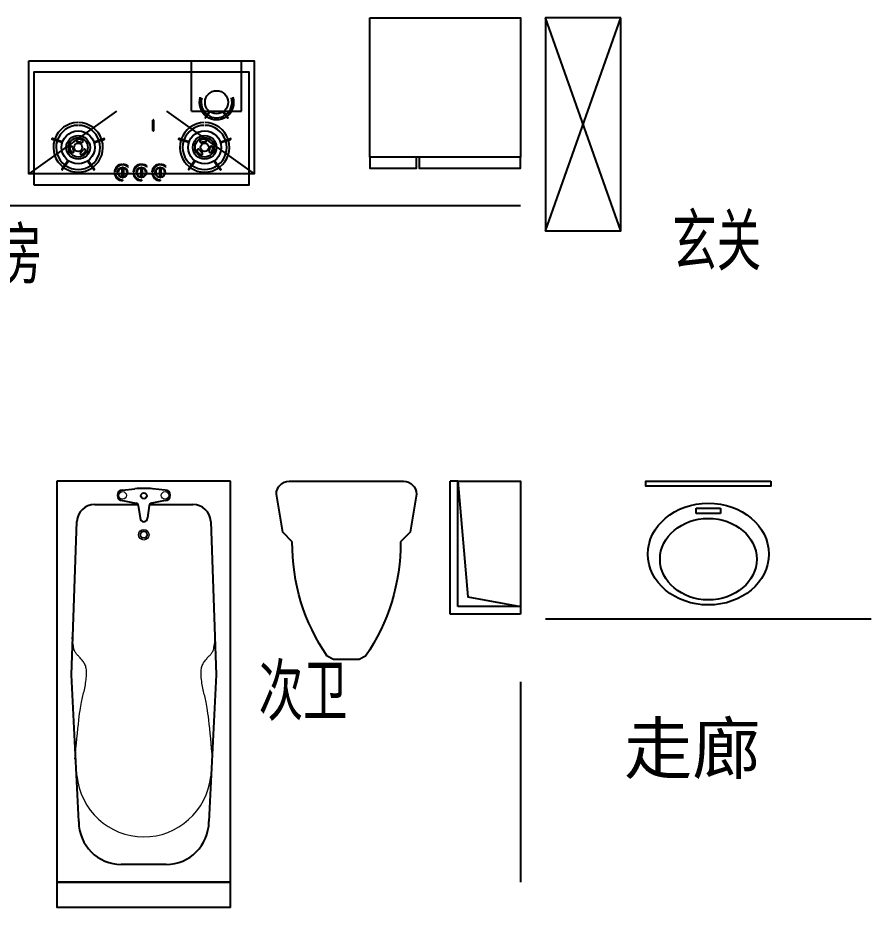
# Model space of a CAD drawing. Extents: x 72956 to 162056, y -6841 to 35159.
# Drawn here: x 93394 to 96801, y 11038 to 14588 of the extents above; entities that cross this region are included whole.
import ezdxf

# ---------------------------------------------------------------- set-up
doc = ezdxf.new("R2010")
doc.units = 0
doc.header["$LTSCALE"] = 1000
doc.header["$MEASUREMENT"] = 0
doc.layers.get('0').update_dxf_attribs({"linetype": 'CONTINUOUS'})
for name, color, linetype in [('-厨卫', 154, 'CONTINUOUS'), ('-文字', 7, 'CONTINUOUS'), ('-管井', 228, 'CONTINUOUS'), ('WINDOW', 4, 'CONTINUOUS')]:
    doc.layers.add(name, color=color, linetype=linetype)
doc.styles.add('样式 1', font='SIMHEI.TTF', dxfattribs={"width": 0.65, "height": 500})

# ---------------------------------------------------------------- blocks, each defined once
blk = doc.blocks.new('A$C138E690C')
for p, q in [((0, 280), (530, 280)), ((0, 0), (0, 280)), ((530, 250), (530, 280)), ((30, 0), (0, 0))]:
    blk.add_line(p, q)
blk.add_lwpolyline([(30, 250), (530, 250), (530, 0), (30, 0)], close=True)
blk.add_lwpolyline([(530, 250), (68.7, 209.9), (30, 0)])
blk = doc.blocks.new('A$C3F2D3E33')
at = {"linetype": 'ByBlock'}
for p, q in [((228.6, 711.2), (203.2, 698.5)), ((330.2, 711.2), (228.6, 711.2)), ((355.6, 698.5), (330.2, 711.2)), ((63.5, 241.3), (25.4, 203.2)), ((533.4, 203.2), (495.3, 241.3)), ((25.4, 203.2), (0, 50.8)), ((558.8, 50.8), (533.4, 203.2)), ((50.8, 0), (508, 0))]:
    blk.add_line(p, q, dxfattribs=at)
for centre, radius, start, end in [((858.4, 248.4), 794.9, 145.5092, 180.5092), ((-299.6, 248.4), 794.9, 359.4908, 34.4908), ((50.8, 50.8), 50.8, 180, 270), ((508, 50.8), 50.8, 270, 0)]:
    blk.add_arc(centre, radius, start, end, dxfattribs=at)
blk = doc.blocks.new('A$C43D62512')
for p, q in [((1600, 732), (0, 732)), ((0, 732), (0, 32)), ((1600, 32), (1600, 732)), ((160.3, 651.9), (771.9, 674)), ((771.9, 674), (1358.5, 644.6)), ((92.2, 479.5), (92.2, 580)), ((35.1, 467.5), (30.1, 417.6)), ((77.2, 467.5), (86.9, 413.9)), ((92.2, 405.9), (92.2, 479.5)), ((1529.7, 472.8), (1529.7, 291.2)), ((97, 404.1), (146.2, 397)), ((92.2, 184), (92.2, 358.1)), ((97, 359.9), (146.2, 367)), ((35.1, 296.5), (30.1, 346.4)), ((77.2, 296.5), (86.9, 350.1)), ((771.9, 90), (160.3, 112.1)), ((1358.5, 119.4), (771.9, 90)), ((0, 32), (1600, 32))]:
    blk.add_line(p, q)
at = {"lineweight": 13}
for p, q in [((627.9, 670.2), (619.9, 671.2)), ((635.8, 669.2), (627.9, 670.2)), ((643.4, 668.2), (635.8, 669.2)), ((650.6, 667.1), (643.4, 668.2)), ((657.2, 666), (650.6, 667.1)), ((662.9, 664.9), (657.2, 666)), ((667.8, 663.7), (662.9, 664.9)), ((672.1, 662.5), (667.8, 663.7)), ((675.9, 661.2), (672.1, 662.5)), ((679.2, 659.8), (675.9, 661.2)), ((682.2, 658.3), (679.2, 659.8)), ((684.9, 656.6), (682.2, 658.3)), ((687.4, 654.8), (684.9, 656.6)), ((689.9, 652.8), (687.4, 654.8)), ((692.4, 650.6), (689.9, 652.8)), ((694.8, 648.3), (692.4, 650.6)), ((697.3, 645.8), (694.8, 648.3)), ((699.9, 643.3), (697.3, 645.8)), ((702.5, 640.7), (699.9, 643.3)), ((705.2, 638.1), (702.5, 640.7)), ((915.2, 639.2), (905.5, 637.7)), ((926.2, 640.7), (915.2, 639.2)), ((938.8, 642.3), (926.2, 640.7)), ((953.1, 644), (938.8, 642.3)), ((969.4, 645.8), (953.1, 644)), ((987.2, 647.7), (969.4, 645.8)), ((1006.3, 649.7), (987.2, 647.7)), ((1026.4, 651.6), (1006.3, 649.7)), ((1047, 653.6), (1026.4, 651.6)), ((1067.7, 655.6), (1047, 653.6)), ((1088.4, 657.5), (1067.7, 655.6)), ((1108.5, 659.4), (1088.4, 657.5)), ((708, 635.5), (705.2, 638.1)), ((711, 632.9), (708, 635.5)), ((714.1, 630.4), (711, 632.9)), ((717.3, 627.9), (714.1, 630.4)), ((720.7, 625.6), (717.3, 627.9)), ((724.2, 623.3), (720.7, 625.6)), ((727.8, 621.3), (724.2, 623.3)), ((731.5, 619.4), (727.8, 621.3)), ((735.3, 617.7), (731.5, 619.4)), ((739.2, 616.3), (735.3, 617.7)), ((743.2, 615.1), (739.2, 616.3)), ((747.5, 614.2), (743.2, 615.1)), ((751.9, 613.5), (747.5, 614.2)), ((756.6, 613), (751.9, 613.5)), ((761.6, 612.7), (756.6, 613)), ((766.9, 612.7), (761.6, 612.7)), ((772.6, 612.9), (766.9, 612.7)), ((778.7, 613.3), (772.6, 612.9)), ((785.1, 613.8), (778.7, 613.3)), ((791.7, 614.6), (785.1, 613.8)), ((798.6, 615.5), (791.7, 614.6)), ((805.5, 616.6), (798.6, 615.5)), ((812.4, 617.7), (805.5, 616.6)), ((819.2, 619), (812.4, 617.7)), ((825.9, 620.3), (819.2, 619)), ((832.3, 621.7), (825.9, 620.3)), ((838.6, 623.1), (832.3, 621.7)), ((844.8, 624.5), (838.6, 623.1)), ((850.8, 626), (844.8, 624.5)), ((856.9, 627.5), (850.8, 626)), ((863, 629), (856.9, 627.5)), ((869.2, 630.4), (863, 629)), ((875.6, 631.9), (869.2, 630.4)), ((882.2, 633.3), (875.6, 631.9)), ((889.2, 634.8), (882.2, 633.3)), ((896.9, 636.2), (889.2, 634.8)), ((905.5, 637.7), (896.9, 636.2)), ((727.8, 142.7), (724.2, 140.7)), ((731.5, 144.6), (727.8, 142.7)), ((735.3, 146.3), (731.5, 144.6)), ((739.2, 147.7), (735.3, 146.3)), ((743.2, 148.9), (739.2, 147.7)), ((747.5, 149.8), (743.2, 148.9)), ((751.9, 150.5), (747.5, 149.8)), ((756.6, 151), (751.9, 150.5)), ((761.6, 151.3), (756.6, 151)), ((766.9, 151.3), (761.6, 151.3)), ((772.6, 151.1), (766.9, 151.3)), ((778.7, 150.7), (772.6, 151.1)), ((785.1, 150.2), (778.7, 150.7)), ((791.7, 149.4), (785.1, 150.2)), ((798.6, 148.5), (791.7, 149.4)), ((805.5, 147.4), (798.6, 148.5)), ((812.4, 146.3), (805.5, 147.4)), ((819.2, 145), (812.4, 146.3)), ((825.9, 143.7), (819.2, 145)), ((832.3, 142.3), (825.9, 143.7)), ((838.6, 140.9), (832.3, 142.3)), ((684.9, 107.4), (682.2, 105.7)), ((687.4, 109.2), (684.9, 107.4)), ((689.9, 111.2), (687.4, 109.2)), ((692.4, 113.4), (689.9, 111.2)), ((694.8, 115.7), (692.4, 113.4)), ((697.3, 118.2), (694.8, 115.7)), ((699.9, 120.7), (697.3, 118.2)), ((702.5, 123.3), (699.9, 120.7)), ((705.2, 125.9), (702.5, 123.3)), ((708, 128.5), (705.2, 125.9)), ((711, 131.1), (708, 128.5)), ((714.1, 133.6), (711, 131.1)), ((717.3, 136.1), (714.1, 133.6)), ((720.7, 138.4), (717.3, 136.1)), ((724.2, 140.7), (720.7, 138.4)), ((844.8, 139.5), (838.6, 140.9)), ((850.8, 138), (844.8, 139.5)), ((856.9, 136.5), (850.8, 138)), ((863, 135), (856.9, 136.5)), ((869.2, 133.6), (863, 135)), ((875.6, 132.1), (869.2, 133.6)), ((882.2, 130.7), (875.6, 132.1)), ((889.2, 129.2), (882.2, 130.7)), ((896.9, 127.8), (889.2, 129.2)), ((905.5, 126.3), (896.9, 127.8)), ((915.2, 124.8), (905.5, 126.3)), ((926.2, 123.3), (915.2, 124.8)), ((938.8, 121.7), (926.2, 123.3)), ((953.1, 120), (938.8, 121.7)), ((969.4, 118.2), (953.1, 120)), ((987.2, 116.3), (969.4, 118.2)), ((1006.3, 114.3), (987.2, 116.3)), ((1026.4, 112.4), (1006.3, 114.3)), ((1047, 110.4), (1026.4, 112.4)), ((1067.7, 108.4), (1047, 110.4)), ((1088.4, 106.5), (1067.7, 108.4)), ((627.9, 93.8), (622.6, 93.1)), ((635.8, 94.8), (627.9, 93.8)), ((643.4, 95.8), (635.8, 94.8)), ((650.6, 96.9), (643.4, 95.8)), ((657.2, 98), (650.6, 96.9)), ((662.9, 99.1), (657.2, 98)), ((667.8, 100.3), (662.9, 99.1)), ((672.1, 101.5), (667.8, 100.3)), ((675.9, 102.8), (672.1, 101.5)), ((679.2, 104.2), (675.9, 102.8)), ((682.2, 105.7), (679.2, 104.2)), ((1108.5, 104.6), (1088.4, 106.5))]:
    blk.add_line(p, q, dxfattribs=at)
for centre, radius in [((56.1, 467.5), 15.1), ((213.3, 382), 21.1), ((56.1, 296.5), 15.1)]:
    blk.add_circle(centre, radius, dxfattribs=at)
for centre, radius in [((57.9, 382), 11.9), ((213.3, 382), 13.9)]:
    blk.add_circle(centre, radius)
for centre, radius, start, end in [((164.2, 580), 72, 93.0699, 180), ((1356.8, 471.7), 172.9, 0.3729, 89.435), ((56.1, 467.5), 21.1, 0, 180), ((388.3, 382), 360, 174.3229, 185.6771), ((98.7, 416), 12, 190.2142, 261.7528), ((146.2, 382), 15, 270, 90), ((98.7, 348), 12, 98.2472, 169.7858), ((56.1, 296.5), 21.1, 180, 0), ((1356.8, 292.3), 172.9, 270.565, 359.6271), ((164.2, 184), 72, 180, 266.9301)]:
    blk.add_arc(centre, radius, start, end)
blk.add_arc((1148.3, 382.1), 271.1, 275.4141, 83.873, dxfattribs=at)
blk = doc.blocks.new('zao')
at = {"layer": '-厨卫'}
for p, q in [((224729.4, 73425.5), (224479.4, 73775.5)), ((224603.8, 73642.8), (224616.3, 73681.5)), ((224606.9, 73641.8), (224619.5, 73680.4)), ((224528.7, 73616.4), (224495.9, 73640.3)), ((224530.7, 73619.1), (224497.8, 73643)), ((224528.7, 73539.5), (224495.9, 73515.7)), ((224530.7, 73536.9), (224497.8, 73513)), ((224603.8, 73513.1), (224616.3, 73474.5)), ((224606.9, 73514.1), (224619.5, 73475.5)), ((224482.9, 73430.4), (224482.9, 73433.5)), ((224485.9, 73430.4), (224485.9, 73433.5)), ((224454.4, 73400.5), (224451.4, 73400.5)), ((224501.7, 73403.5), (224467.2, 73403.5)), ((224501.7, 73397.5), (224467.2, 73397.5)), ((224505.6, 73379.3), (224507.8, 73377.1)), ((224514.4, 73402), (224517.4, 73402)), ((224514.4, 73399), (224517.4, 73399)), ((224482.9, 73355.4), (224482.9, 73358.5)), ((224485.9, 73355.4), (224485.9, 73358.5)), ((224454.4, 73325.5), (224451.4, 73325.5)), ((224501.7, 73328.5), (224467.2, 73328.5)), ((224501.7, 73322.5), (224467.2, 73322.5)), ((224514.4, 73327), (224517.4, 73327)), ((224514.4, 73324), (224517.4, 73324)), ((224482.9, 73280.4), (224482.9, 73283.5)), ((224485.9, 73280.4), (224485.9, 73283.5)), ((224505.6, 73304.3), (224507.8, 73302.1)), ((224652.1, 73279.6), (224692.7, 73279.6)), ((224652.1, 73276.3), (224692.7, 73276.3)), ((224454.4, 73250.5), (224451.4, 73250.5)), ((224501.7, 73253.5), (224467.2, 73253.5)), ((224501.7, 73247.5), (224467.2, 73247.5)), ((224514.4, 73252), (224517.4, 73252)), ((224514.4, 73249), (224517.4, 73249)), ((224729.4, 73225.5), (224479.4, 72875.5)), ((224505.6, 73229.3), (224507.8, 73227.1)), ((224603.8, 73137.8), (224616.3, 73176.5)), ((224606.9, 73136.8), (224619.5, 73175.4)), ((224528.7, 73111.4), (224495.8, 73135.3)), ((224530.7, 73114.1), (224497.8, 73138)), ((224729.4, 73125.5), (224729.4, 72925.5)), ((224729.4, 73125.5), (224929.4, 73125.5)), ((224725.4, 73052.4), (224702.4, 73069.1)), ((224726.8, 73054.2), (224703.8, 73071)), ((224528.7, 73034.5), (224495.8, 73010.7)), ((224530.7, 73031.9), (224497.8, 73008)), ((224603.8, 73008.1), (224616.3, 72969.5)), ((224606.9, 73009.1), (224619.4, 72970.5)), ((224725.4, 72998.6), (224702.4, 72981.9)), ((224726.8, 72996.7), (224703.8, 72980)), ((224729.4, 72925.5), (224929.4, 72925.5))]:
    blk.add_line(p, q, dxfattribs=at)
for points in [[(224929.4, 73775.5), (224929.4, 72875.5), (224479.4, 72875.5), (224479.4, 73775.5)], [(224434.4, 73755.5), (224434.4, 72895.5), (224884.4, 72895.5), (224884.4, 73755.5)]]:
    blk.add_lwpolyline(points, close=True, dxfattribs=at)
for centre, radius in [((224584.4, 73578), 66), ((224584.4, 73578), 47.3), ((224584.4, 73578), 38.5), ((224584.4, 73578), 16.5), ((224484.4, 73400.5), 20), ((224484.4, 73325.5), 20), ((224484.4, 73250.5), 20), ((224584.4, 73073), 66), ((224584.4, 73073), 47.3), ((224584.4, 73073), 38.5), ((224584.4, 73073), 16.5), ((224764.4, 73025.5), 46.2)]:
    blk.add_circle(centre, radius, dxfattribs=at)
for centre, radius, start, end in [((224584.4, 73578), 99, 72.9543, 143.0444), ((224584.4, 73578), 88, 73.0737, 142.925), ((224617.9, 73681), 1.65, 341.9993, 161.9993), ((224584.4, 73578), 99, 0.9543, 71.0444), ((224584.4, 73578), 99, 144.9543, 215.0444), ((224496.8, 73641.6), 1.65, 53.9993, 233.9993), ((224584.4, 73578), 88, 145.0737, 214.925), ((224605.3, 73642.3), 1.65, 161.9993, 341.9993), ((224584.4, 73578), 88, 1.0737, 70.925), ((224529.7, 73617.7), 1.65, 233.9993, 53.9993), ((224569.2, 73600.9), 5.5, 123.5252, 303.5252), ((224584.4, 73578), 33, 89.9993, 123.5252), ((224584.4, 73578), 22, 89.9993, 123.5252), ((224584.4, 73605.5), 5.5, 269.9993, 89.9993), ((224560.6, 73564.2), 5.5, 29.9993, 209.9993), ((224584.4, 73578), 33, 209.9993, 243.5252), ((224584.4, 73578), 22, 209.9993, 243.5252), ((224572.2, 73553.4), 5.5, 243.5252, 63.5252), ((224608.2, 73564.2), 5.5, 149.9993, 329.9993), ((224584.4, 73578), 22, 329.9993, 3.5252), ((224611.9, 73579.7), 5.5, 3.5252, 183.5252), ((224584.4, 73578), 33, 329.9993, 3.5252), ((224584.4, 73578), 88, 289.0737, 358.925), ((224584.4, 73578), 99, 288.9543, 359.0444), ((224584.4, 73578), 88, 217.0737, 286.925), ((224529.7, 73538.2), 1.65, 305.9993, 125.9993), ((224496.8, 73514.3), 1.65, 125.9993, 305.9993), ((224584.4, 73578), 99, 216.9543, 287.0444), ((224605.3, 73513.6), 1.65, 17.9993, 197.9993), ((224617.9, 73475), 1.65, 197.9993, 17.9993), ((224484.4, 73400.5), 33, 92.6046, 179.9993), ((224484.4, 73400.5), 30, 92.8653, 179.9993), ((224484.4, 73400.5), 18, 9.5934, 170.4053), ((224484.4, 73400.5), 33, 2.6046, 87.3941), ((224484.4, 73400.5), 30, 2.8653, 87.1333), ((224467.4, 73400.5), 3.01, 85.1237, 274.8749), ((224484.4, 73400.5), 18, 189.5934, 350.4053), ((224501.4, 73400.5), 3.01, 265.1237, 94.8749), ((224484.4, 73400.5), 30, 314.9993, 357.1333), ((224484.4, 73400.5), 33, 314.9993, 357.3941), ((224484.4, 73325.5), 33, 92.6046, 179.9993), ((224484.4, 73325.5), 30, 92.8653, 179.9993), ((224484.4, 73325.5), 18, 9.5934, 170.4053), ((224484.4, 73325.5), 33, 2.6046, 87.3941), ((224484.4, 73325.5), 30, 2.8653, 87.1333), ((224467.4, 73325.5), 3.01, 85.1237, 274.8749), ((224484.4, 73325.5), 18, 189.5934, 350.4053), ((224501.4, 73325.5), 3.01, 265.1237, 94.8749), ((224484.4, 73325.5), 30, 314.9993, 357.1333), ((224484.4, 73325.5), 33, 314.9993, 357.3941), ((224484.4, 73250.5), 33, 92.6046, 179.9993), ((224484.4, 73250.5), 30, 92.8653, 179.9993), ((224484.4, 73250.5), 33, 2.6046, 87.3941), ((224484.4, 73250.5), 30, 2.8653, 87.1333), ((224652.1, 73278), 1.65, 89.9993, 269.9993), ((224692.7, 73278), 1.65, 269.9993, 89.9993), ((224467.4, 73250.5), 3.01, 85.1237, 274.8749), ((224484.4, 73250.5), 18, 9.5934, 170.4053), ((224484.4, 73250.5), 18, 189.5934, 350.4053), ((224501.4, 73250.5), 3.01, 265.1237, 94.8749), ((224484.4, 73250.5), 30, 314.9993, 357.1333), ((224484.4, 73250.5), 33, 314.9993, 357.3941), ((224584.4, 73073), 99, 72.9543, 143.0444), ((224617.9, 73176), 1.65, 341.9993, 161.9993), ((224584.4, 73073), 99, 0.9543, 71.0444), ((224496.8, 73136.6), 1.65, 53.9993, 233.9993), ((224584.4, 73073), 88, 73.0737, 142.925), ((224605.3, 73137.3), 1.65, 161.9993, 341.9993), ((224584.4, 73073), 88, 1.0737, 70.925), ((224584.4, 73073), 99, 144.9543, 215.0444), ((224584.4, 73073), 88, 145.0737, 214.925), ((224529.7, 73112.7), 1.65, 233.9993, 53.9993), ((224584.4, 73073), 33, 116.4735, 149.9993), ((224572.2, 73097.6), 5.5, 296.4735, 116.4735), ((224764.4, 73025.5), 69.3, 72.9543, 143.0444), ((224560.6, 73086.7), 5.5, 149.9993, 329.9993), ((224584.4, 73073), 22, 116.4735, 149.9993), ((224608.2, 73086.7), 5.5, 29.9993, 209.9993), ((224584.4, 73073), 22, 356.4735, 29.9993), ((224611.9, 73071.3), 5.5, 176.4735, 356.4735), ((224584.4, 73073), 33, 356.4735, 29.9993), ((224584.4, 73073), 88, 289.0737, 358.925), ((224584.4, 73073), 99, 288.9543, 359.0444), ((224764.4, 73025.5), 69.3, 144.9543, 215.0444), ((224703.1, 73070), 1.16, 53.9993, 233.9993), ((224764.4, 73025.5), 61.6, 145.0737, 214.925), ((224764.4, 73025.5), 61.6, 73.0737, 142.925), ((224529.7, 73033.2), 1.65, 305.9993, 125.9993), ((224569.2, 73050), 5.5, 56.4735, 236.4735), ((224584.4, 73073), 33, 236.4735, 269.9993), ((224584.4, 73073), 22, 236.4735, 269.9993), ((224584.4, 73045.5), 5.5, 269.9993, 89.9993), ((224496.8, 73009.3), 1.65, 125.9993, 305.9993), ((224584.4, 73073), 99, 216.9543, 287.0444), ((224584.4, 73073), 88, 217.0737, 286.925), ((224605.3, 73008.6), 1.65, 17.9993, 197.9993), ((224764.4, 73025.5), 61.6, 217.0737, 286.925), ((224617.9, 72970), 1.65, 197.9993, 17.9993), ((224703.1, 72980.9), 1.16, 125.9993, 305.9993), ((224764.4, 73025.5), 69.3, 216.9543, 287.0444)]:
    blk.add_arc(centre, radius, start, end, dxfattribs=at)
blk = doc.blocks.new('bx')
at = {"layer": '-厨卫'}
for points in [[(224444.4, 72661.6), (224400.2, 72661.6), (224400.2, 72476.1), (224444.4, 72476)], [(224444.4, 72465), (224400.2, 72465.1), (224400.2, 72060.6), (224444.4, 72060.6)]]:
    blk.add_lwpolyline(points, dxfattribs=at)
blk.add_lwpolyline([(225000.1, 72661.6), (225000.3, 72060.6), (224444.4, 72060.6), (224444.4, 72661.6)], close=True, dxfattribs=at)
blk = doc.blocks.new('A$C028E412E')
for p, q in [((193, 40.4), (289.6, 40.4)), ((193, 20.1), (193, 40.4)), ((289.6, 40.4), (289.6, 20.1)), ((289.6, 20.1), (193, 20.1))]:
    blk.add_line(p, q)
at = {"extrusion": (0, 0, -1)}
for centre, major_axis in [((241.3, 203), (241.3, 0)), ((241.3, 223.3), (-193, 0))]:
    blk.add_ellipse(centre, major_axis=major_axis, ratio=0.842105, start_param=3.141593, end_param=9.424778, dxfattribs=at)

msp = doc.modelspace()

# ---------------------------------------------------------------- linework, layer by layer
at = {"layer": '-厨卫'}
for p, q in [((95800.748, 13738.456), (95500.748, 14588.456)), ((95500.748, 13738.456), (95800.748, 14588.456)), ((95400.748, 13838.456), (92650.748, 13838.456)), ((96800.748, 12188.456), (95500.748, 12188.456))]:
    msp.add_line(p, q, dxfattribs=at)
for points in [[(95800.748, 14588.456), (95500.748, 14588.456), (95500.748, 13738.456), (95800.748, 13738.456)], [(96400.02, 12738.456), (96400.02, 12718.456), (95901.477, 12718.456), (95901.477, 12738.456)], [(94243.748, 11138.456), (93550.748, 11138.456), (93550.748, 11038.456), (94243.748, 11038.456)]]:
    msp.add_lwpolyline(points, close=True, dxfattribs=at)
at = {"layer": 'WINDOW'}
msp.add_line((95400.748, 11938.456), (95400.748, 11138.456), dxfattribs=at)

# ---------------------------------------------------------------- block references
at = {"layer": '-厨卫'}
for name, p, rotation in [('bx', (167461.39, -210411.84), 90), ('zao', (167213.245, -210513.184), 90), ('A$C028E412E', (96392.048, 12650.937), 180)]:
    msp.add_blockref(name, p, dxfattribs=dict(at, rotation=rotation))
at = {"layer": '-厨卫', "yscale": 0.9900000002235174, "zscale": 0.9, "rotation": 270}
msp.add_blockref('A$C43D62512', (93519.069, 12738.456), dxfattribs=at)
at = {"layer": '-厨卫', "xscale": -1, "rotation": 180}
msp.add_blockref('A$C3F2D3E33', (94426.445, 12738.456), dxfattribs=at)
at = {"layer": '-管井', "rotation": 90}
msp.add_blockref('A$C138E690C', (95400.748, 12208.447), dxfattribs=at)

# ---------------------------------------------------------------- texts
at = {"layer": '-文字', "style": '样式 1'}
msp.add_text('走廊', height=200, dxfattribs=at).set_placement((95813.884, 11572.331))
at = {"layer": '-文字', "char_height": 200, "width": 1860.46542, "attachment_point": 1, "style": '样式 1'}
for s, insert in [('{\\fSimHei|b0|i0|c134|p2;玄关}', (96006.849, 13801.034)), ('{\\fSimHei|b0|i0|c134|p2;厨房}', (93138.218, 13747.797)), ('{\\fSimHei|b0|i0|c134|p2;次卫}', (94355.837, 12004.74))]:
    msp.add_mtext(s, dxfattribs=dict(at, insert=insert))

doc.saveas('drawing.dxf')
